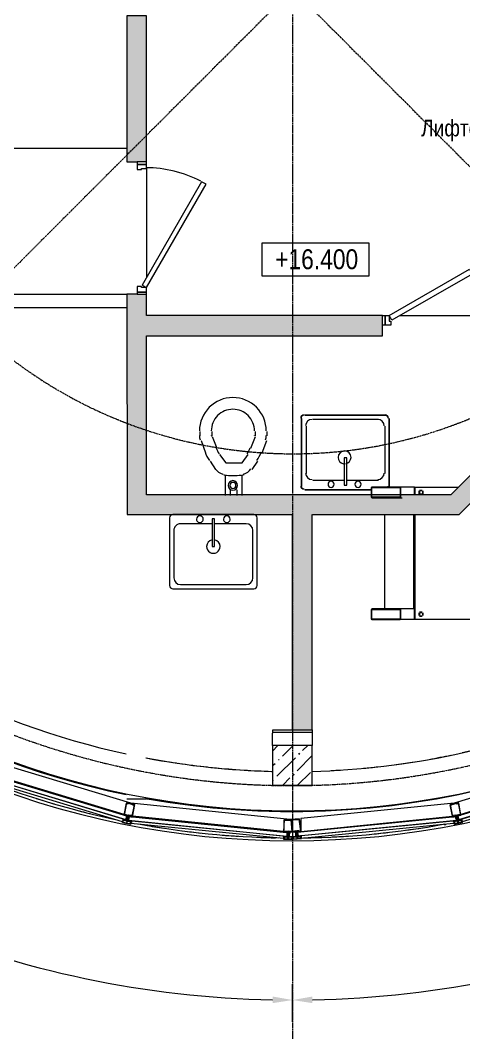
# Model space of a CAD drawing. Header units: millimetres. Extents: x 223 to 163467, y -12002 to 99672.
# Drawn here: x 95732 to 99076, y -7910 to -280 of the extents above; entities that cross this region are included whole.
import ezdxf

# ---------------------------------------------------------------- set-up
doc = ezdxf.new("R2010")
doc.units = ezdxf.units.MM
doc.linetypes.add('ADSK_Линия сетки', pattern=[21, 12, -3, 3, -3])
for name, color, linetype, lineweight in [('A-ANNO-DIMS', 7, 'Continuous', 9), ('P-SANR-FIXT', 7, 'Continuous', 5), ('S-GRID', 7, 'Continuous', 9)]:
    doc.layers.add(name, color=color, linetype=linetype, lineweight=lineweight)
for name, color, linetype in [('PDF _A-CLNG', 7, 'Continuous'), ('PDF _A-DETL', 7, 'Continuous'), ('PDF _A-DETL-GENF', 7, 'Continuous'), ('PDF _A-DOOR', 7, 'Continuous'), ('PDF _A-DOOR-FRAM', 7, 'Continuous'), ('PDF _A-FLOR', 7, 'Continuous'), ('PDF _A-GLAZ-CURT', 7, 'Continuous'), ('PDF _A-GLAZ-CWMG', 7, 'Continuous'), ('PDF _A-WALL', 7, 'Continuous'), ('PDF _A-WALL-PATT', 7, 'Continuous'), ('PDF _G-ANNO-DIMS', 7, 'Continuous'), ('PDF _I-WALL', 7, 'Continuous'), ('PDF _P-SANR-FIXT', 7, 'Continuous'), ('PDF _S-BEAM', 7, 'Continuous'), ('PDF _S-COLS', 7, 'Continuous'), ('PDF _S-FSTN', 7, 'Continuous'), ('PDF _Ограждение', 7, 'Continuous'), ('PDF _Текст', 7, 'Continuous')]:
    doc.layers.add(name, color=color, linetype=linetype)
doc.styles.add('GOST Common_I_6', font='ARIALN.TTF', dxfattribs={"height": 125})
doc.styles.add('PDF GOST Common Italic', font='ARIALN.TTF')
doc.styles.add('PDF ISOCPEUR Italic', font='ARIALN.TTF')
doc.dimstyles.new('Диагональ_-_Gost_2_5мм', dxfattribs={"dimscale": 304.8, "dimtxt": 125.714375, "dimasz": 0.492126, "dimexe": 0.393701, "dimexo": 0.246063, "dimgap": 0.287073, "dimtad": 1, "dimdec": 0, "dimzin": 0, "dimdsep": 46, "dimtxsty": 'GOST Common_I_6', "dimsah": 1, "dimcen": 0.09, "dimdle": 0.393701, "dimazin": 0, "dimtfac": 1, "dimtdec": 4, "dimtix": 1, "dimtmove": 0, "dimatfit": 3, "dimfxl": 1, "dimtvp": 1, "dimtfill": 1, "dimtolj": 1, "dimtzin": 0, "dimarcsym": 2})

# ---------------------------------------------------------------- blocks, each defined once
blk = doc.blocks.new('Раковина-Одиночная-2D - 660 x 560 мм-490963-1 этаж')
at = {"layer": 'P-SANR-FIXT'}
for p, q in [((1.7, 634.6), (1.7, 125.4)), ((1.7, 634.6), (1.7, 125.4)), ((636.3, 660), (27.1, 660)), ((636.3, 660), (27.1, 660)), ((579.1, 628.3), (84.2, 628.3)), ((661.7, 125.4), (661.7, 634.6)), ((661.7, 125.4), (661.7, 634.6)), ((33.4, 577.5), (33.4, 220.7)), ((629.9, 220.7), (629.9, 577.5)), ((341.2, 341.3), (322.2, 341.3)), ((322.2, 341.3), (322.2, 131.8)), ((341.2, 131.8), (341.2, 341.3)), ((84.2, 169.9), (322.2, 169.9)), ((341.2, 169.9), (579.1, 169.9)), ((27.1, 100), (636.3, 100)), ((27.1, 100), (636.3, 100)), ((322.2, 131.8), (341.2, 131.8))]:
    blk.add_line(p, q, dxfattribs=at)
for centre, radius, start, end in [((27.1, 634.6), 25.4, 90, 180), ((27.1, 634.6), 25.4, 90, 180), ((84.2, 577.5), 50.8, 90, 180), ((579.1, 577.5), 50.8, 0, 90), ((636.3, 634.6), 25.4, 0, 90), ((636.3, 634.6), 25.4, 0, 90), ((331.7, 341.3), 50.8, 360, 180), ((331.7, 341.3), 50.8, 180, 259.19308), ((331.7, 341.3), 50.8, 280.80692, 0), ((84.2, 220.7), 50.8, 180, 270), ((230.1, 135), 25.4, 360, 180), ((433.3, 135), 25.4, 360, 180), ((579.1, 220.7), 50.8, 270, 0), ((27.1, 125.4), 25.4, 180, 270), ((27.1, 125.4), 25.4, 180, 270), ((230.1, 135), 25.4, 180, 0), ((433.3, 135), 25.4, 180, 0), ((636.3, 125.4), 25.4, 270, 360), ((636.3, 125.4), 25.4, 270, 0)]:
    blk.add_arc(centre, radius, start, end, dxfattribs=at)
blk = doc.blocks.new('*D337')
at = {"layer": 'A-ANNO-DIMS', "color": 0, "lineweight": -2, "transparency": 16777216}
for p, q in [((94394.4, 19097.7), (94109.4, 19097.7)), ((92115.2, 13595.1), (91913.7, 13796.7))]:
    blk.add_line(p, q, dxfattribs=at)
blk.add_arc((86612.7, 19097.7), 7616.7, 316.12837, 358.87163, dxfattribs=at)
at = {"layer": 'A-ANNO-DIMS', "color": 0, "transparency": 16777216}
for points in [[(94202.9, 18947.9), (94252.9, 18947.4), (94229.4, 19097.7)], [(92121.4, 13801.4), (92085.7, 13836.4), (91998.5, 13711.8)]]:
    blk.add_solid(points, dxfattribs=at)
at = {"layer": 'Defpoints', "color": 0, "transparency": 16777216}
for p in [(86612.7, 19097.7), (94469.4, 19097.7), (93209, 15289.3), (92168.2, 13542.1)]:
    blk.add_point(p, dxfattribs=at)
at = {"layer": 'A-ANNO-DIMS', "color": 0, "transparency": 16777216, "insert": (93511, 16240.3), "char_height": 125, "width": 588.088, "attachment_point": 5, "rotation": 67.5, "style": 'GOST Common_I_6', "bg_fill": 3, "box_fill_scale": 1.1, "bg_fill_color": 256, "bg_fill_true_color": 13158600, "bg_fill_transparency": 0}
blk.add_mtext('\\A1;45.00°', dxfattribs=at)
blk = doc.blocks.new('*D338')
at = {"layer": 'A-ANNO-DIMS', "color": 0, "lineweight": -2, "transparency": 16777216}
for p, q in [((92115.2, 13595.1), (91913.7, 13796.7)), ((86612.7, 11315.9), (86612.7, 11600.9))]:
    blk.add_line(p, q, dxfattribs=at)
blk.add_arc((86612.7, 19097.7), 7616.7, 271.12837, 313.87163, dxfattribs=at)
at = {"layer": 'A-ANNO-DIMS', "color": 0, "transparency": 16777216}
for points in [[(91873.9, 13624.6), (91908.9, 13588.9), (91998.5, 13711.8)], [(86762.9, 11457.4), (86762.4, 11507.4), (86612.7, 11480.9)]]:
    blk.add_solid(points, dxfattribs=at)
at = {"layer": 'Defpoints', "color": 0, "transparency": 16777216}
for p in [(86612.7, 19097.7), (92168.2, 13542.1), (88584, 11740.4), (86612.7, 11240.9)]:
    blk.add_point(p, dxfattribs=at)
at = {"layer": 'A-ANNO-DIMS', "color": 0, "transparency": 16777216, "insert": (89470.1, 12199.3), "char_height": 125, "width": 588.088, "attachment_point": 5, "rotation": 22.5, "style": 'GOST Common_I_6', "bg_fill": 3, "box_fill_scale": 1.1, "bg_fill_color": 256, "bg_fill_true_color": 13158600, "bg_fill_transparency": 0}
blk.add_mtext('\\A1;45.00°', dxfattribs=at)
blk = doc.blocks.new('*D339')
at = {"layer": 'A-ANNO-DIMS', "color": 0, "lineweight": -2, "transparency": 16777216}
for p, q in [((78830.9, 19097.7), (79115.9, 19097.7)), ((81110.1, 13595.1), (81311.7, 13796.7))]:
    blk.add_line(p, q, dxfattribs=at)
blk.add_arc((86612.7, 19097.7), 7616.7, 181.12837, 223.87163, dxfattribs=at)
at = {"layer": 'A-ANNO-DIMS', "color": 0, "transparency": 16777216}
for points in [[(78972.4, 18947.4), (79022.4, 18947.9), (78995.9, 19097.7)], [(81139.7, 13836.4), (81104, 13801.4), (81226.8, 13711.8)]]:
    blk.add_solid(points, dxfattribs=at)
at = {"layer": 'Defpoints', "color": 0, "transparency": 16777216}
for p in [(78755.9, 19097.7), (86612.7, 19097.7), (79255.5, 17126.3), (81057.1, 13542.1)]:
    blk.add_point(p, dxfattribs=at)
at = {"layer": 'A-ANNO-DIMS', "color": 0, "transparency": 16777216, "insert": (79714.3, 16240.3), "char_height": 125, "width": 588.088, "attachment_point": 5, "rotation": 292.5, "style": 'GOST Common_I_6', "bg_fill": 3, "box_fill_scale": 1.1, "bg_fill_color": 256, "bg_fill_true_color": 13158600, "bg_fill_transparency": 0}
blk.add_mtext('\\A1;45.00°', dxfattribs=at)
blk = doc.blocks.new('*D340')
at = {"layer": 'A-ANNO-DIMS', "color": 0, "lineweight": -2, "transparency": 16777216}
for p, q in [((81110.1, 13595.1), (81311.7, 13796.7)), ((86612.7, 11315.9), (86612.7, 11600.9))]:
    blk.add_line(p, q, dxfattribs=at)
blk.add_arc((86612.7, 19097.7), 7616.7, 226.12837, 268.87163, dxfattribs=at)
at = {"layer": 'A-ANNO-DIMS', "color": 0, "transparency": 16777216}
for points in [[(81316.4, 13588.9), (81351.4, 13624.6), (81226.8, 13711.8)], [(86462.9, 11507.4), (86462.4, 11457.4), (86612.7, 11480.9)]]:
    blk.add_solid(points, dxfattribs=at)
at = {"layer": 'Defpoints', "color": 0, "transparency": 16777216}
for p in [(86612.7, 19097.7), (81057.1, 13542.1), (82804.3, 12501.4), (86612.7, 11240.9)]:
    blk.add_point(p, dxfattribs=at)
at = {"layer": 'A-ANNO-DIMS', "color": 0, "transparency": 16777216, "insert": (83755.3, 12199.3), "char_height": 125, "width": 588.088, "attachment_point": 5, "rotation": 337.5, "style": 'GOST Common_I_6', "bg_fill": 3, "box_fill_scale": 1.1, "bg_fill_color": 256, "bg_fill_true_color": 13158600, "bg_fill_transparency": 0}
blk.add_mtext('\\A1;45.00°', dxfattribs=at)
blk = doc.blocks.new('оси')
at = {"layer": 'S-GRID', "linetype": 'ADSK_Линия сетки'}
for q in [(80436.2, 12921.1), (86612.7, 8288.8), (92851.2, 12859.1)]:
    blk.add_line((86612.7, 19097.7), q, dxfattribs=at)
blk.add_arc((86612.7, 19097.7), 6000, 192.09621, 182.95219, dxfattribs=at)
at = {"layer": 'A-ANNO-DIMS'}
dim = blk.add_angular_dim_3p(base=(93209, 15289.3), center=(86612.7, 19097.7), p1=(92168.2, 13542.1), p2=(94469.4, 19097.7), dimstyle='Диагональ_-_Gost_2_5мм', override={"dimpost": '<>', "dimfxl": 6013.290219}, dxfattribs=at)
dim.commit()
dim.dimension.update_dxf_attribs({"geometry": '*D337', "text_midpoint": (93511, 16240.3)})
dim = blk.add_angular_dim_3p(base=(88584, 11740.4), center=(86612.7, 19097.7), p1=(86612.7, 11240.9), p2=(92168.2, 13542.1), dimstyle='Диагональ_-_Gost_2_5мм', override={"dimpost": '<>', "dimfxl": 6013.290219}, dxfattribs=at)
dim.commit()
dim.dimension.update_dxf_attribs({"geometry": '*D338', "text_midpoint": (89470.1, 12199.3)})
dim = blk.add_angular_dim_3p(base=(79255.5, 17126.3), center=(86612.7, 19097.7), p1=(78755.9, 19097.7), p2=(81057.1, 13542.1), dimstyle='Диагональ_-_Gost_2_5мм', override={"dimpost": '<>', "dimfxl": 6013.290219}, dxfattribs=at)
dim.commit()
dim.dimension.update_dxf_attribs({"geometry": '*D339', "text_midpoint": (79714.3, 16240.3)})
dim = blk.add_angular_dim_3p(base=(82804.3, 12501.4), center=(86612.7, 19097.7), p1=(81057.1, 13542.1), p2=(86612.7, 11240.9), dimstyle='Диагональ_-_Gost_2_5мм', override={"dimpost": '<>', "dimfxl": 6013.290219}, dxfattribs=at)
dim.commit()
dim.dimension.update_dxf_attribs({"geometry": '*D340', "text_midpoint": (83755.3, 12199.3)})
at = {"layer": 'S-GRID', "linetype": 'ADSK_Линия сетки'}
blk.add_arc((86612.7, 19097.7), 3500, 177.33151, 161.43745, dxfattribs=at)

msp = doc.modelspace()

# ---------------------------------------------------------------- hatches: boundary and pattern name
at = {"layer": 'PDF _A-WALL-PATT', "lineweight": 15, "true_color": 0xc0c0c0, "transparency": 33554559}
for points in [[(96684.5, -246), (96536.4, -246), (96536.4, -1346.6), (96684.5, -1346.6)], [(97934.2, -4005.1), (97784.2, -4005.1), (97785.2, -5626.5), (97932, -5626.5)]]:
    msp.add_hatch(color=9, dxfattribs=at).paths.add_polyline_path(points)
h = msp.add_hatch(color=9, dxfattribs=at)
h.paths.add_polyline_path([(100177, -2658.9), (99084.8, -3751.1), (99084.8, -3755.3), (99080.5, -3755.3), (98979, -3856.9), (96684.5, -3856.9), (96684.5, -2658.9), (98462.5, -2658.9), (98462.5, -2506.5), (96684.5, -2506.5), (96684.5, -2345.7), (96536.4, -2345.7), (96536.4, -4007.4), (96684.5, -4007.4), (96684.5, -4005.1), (99042.4, -4005.1), (99292.2, -3755.3), (99296.4, -3755.3), (99296.4, -3751.1), (99313.4, -3738.4), (99313.4, -3734.2), (100896.6, -2150.9), (100790.8, -2045.1), (100329.4, -2506.5), (99262.6, -2506.5), (99262.6, -2658.9)])
h.paths.add_polyline_path([(99283.7, -3751.1), (99283.7, -3755.3), (99266.8, -3772.3), (99279.5, -3755.3)], flags=16)
h.paths.add_polyline_path([(99262.6, -3738.4), (99245.6, -3751.1), (99262.6, -3734.2)], flags=16)
at = {"layer": 'PDF _S-COLS', "lineweight": 15, "transparency": 33554559}
for points in [[(97836, -5800), (97831.7, -5804.3), (97827.5, -5808.5), (97831.7, -5812.7), (97836, -5817), (97840.2, -5812.7), (97844.4, -5808.5), (97840.2, -5804.3)], [(97793.6, -5956.7), (97789.4, -5960.9), (97785.2, -5965.1), (97789.4, -5969.4), (97793.6, -5973.6), (97797.9, -5969.4), (97802.1, -5965.1), (97797.9, -5960.9)]]:
    msp.add_hatch(color=256, dxfattribs=at).paths.add_polyline_path(points)

# ---------------------------------------------------------------- linework, layer by layer
at = {"layer": 'PDF _A-CLNG', "lineweight": 15}
msp.add_lwpolyline([(98928.2, -6341.9), (98940.9, -6341.9)], dxfattribs=at)
for centre, radius, start, end in [((97779.7, -43.8), 6398.4, 252.47121, 253.72369), ((97779.5, -44.4), 6397.7, 255.00349, 256.25061), ((97778.7, -48.2), 6393.8, 257.5358, 257.92611), ((97779.3, -46.1), 6396, 260.06253, 261.31548), ((97779.9, -42.8), 6399.3, 262.59516, 263.84197), ((97779.5, -41.5), 6400.7, 275.25176, 276.4983), ((97779.8, -43.9), 6398.3, 277.78376, 279.02528), ((97779.6, -45.1), 6397.1, 265.12749, 266.37474), ((97779.6, -46.8), 6395.4, 267.65968, 268.90725), ((97779.4, -26), 6416.1, 270.79741, 271.43288), ((97779.8, -45), 6397.2, 272.719, 273.96622)]:
    msp.add_arc(centre, radius, start, end, dxfattribs=at)
at = {"layer": 'PDF _A-DETL', "lineweight": 15}
msp.add_lwpolyline([(95334.1, -1346.6), (95334.1, -2345.7), (96536.4, -2345.7)], dxfattribs=at)
msp.add_circle((97789.7, -43.1), 6197.2, dxfattribs=at)
at = {"layer": 'PDF _A-DETL-GENF', "lineweight": 15}
for points in [[(96566, -6282.6), (96578.7, -6282.6), (96595.6, -6189.5), (96532.1, -6176.8), (96515.2, -6269.9), (96532.1, -6181), (96540.6, -6181), (96540.6, -6185.2), (96544.8, -6185.2)], [(99038.2, -6303.8), (99034, -6291.1), (99029.7, -6274.1), (99034, -6274.1), (99034, -6269.9), (99038.2, -6274.1), (99042.4, -6274.1), (99055.1, -6269.9), (99038.2, -6176.8), (98974.7, -6189.5), (98991.7, -6282.6), (99004.4, -6282.6)], [(96536.4, -6181), (96536.4, -6181)], [(96544.8, -6185.2), (96544.8, -6185.2)], [(96549.1, -6181), (96578.7, -6189.5), (96578.7, -6193.7), (96587.2, -6193.7)], [(96549.1, -6185.2), (96549.1, -6185.2)], [(96587.2, -6189.5), (96591.4, -6193.7), (96574.5, -6278.4), (96570.2, -6278.4), (96570.2, -6274.1), (96549.1, -6269.9)], [(96578.7, -6189.5), (96578.7, -6189.5)], [(96587.2, -6193.7), (96587.2, -6193.7)], [(99017.1, -6269.9), (99000.1, -6274.1), (99000.1, -6278.4), (98991.7, -6278.4), (98974.7, -6193.7), (98979, -6189.5)], [(98983.2, -6193.7), (98987.4, -6193.7), (98987.4, -6189.5)], [(98983.2, -6193.7), (98983.2, -6193.7)], [(98991.7, -6189.5), (99021.3, -6181)], [(98991.7, -6189.5), (98991.7, -6189.5)], [(99021.3, -6185.2), (99025.5, -6185.2), (99029.7, -6185.2), (99029.7, -6181), (99034, -6181), (99050.9, -6269.9), (99046.7, -6269.9), (99046.7, -6265.7), (99025.5, -6269.9), (99025.5, -6274.1), (99021.3, -6274.1)], [(99021.3, -6185.2), (99021.3, -6185.2)], [(99029.7, -6181), (99029.7, -6181)], [(96506.7, -6312.2), (96502.5, -6324.9), (96506.7, -6312.2), (96506.7, -6316.5)], [(96544.8, -6316.5), (96561.8, -6316.5), (96561.8, -6320.7), (96566, -6320.7), (96561.8, -6324.9), (96561.8, -6329.2), (96566, -6324.9), (96570.2, -6324.9), (96566, -6337.6), (96502.5, -6324.9), (96519.4, -6324.9), (96536.4, -6329.2), (96549.1, -6333.4), (96566, -6333.4), (96566, -6324.9)], [(96511, -6303.8), (96506.7, -6303.8), (96506.7, -6308)], [(96506.7, -6303.8), (96506.7, -6303.8)], [(96506.7, -6308), (96506.7, -6308)], [(96506.7, -6312.2), (96506.7, -6312.2)], [(96536.4, -6295.3), (96536.4, -6303.8), (96536.4, -6312.2), (96532.1, -6312.2), (96527.9, -6312.2), (96515.2, -6308), (96515.2, -6312.2), (96511, -6312.2), (96511, -6316.5)], [(96511, -6303.8), (96511, -6303.8)], [(96511, -6308), (96511, -6308)], [(96532.1, -6308), (96511, -6308)], [(96511, -6316.5), (96511, -6316.5)], [(96527.9, -6274.1), (96532.1, -6274.1), (96532.1, -6269.9), (96540.6, -6269.9), (96523.7, -6265.7), (96523.7, -6269.9), (96515.2, -6269.9), (96523.7, -6274.1)], [(96515.2, -6312.2), (96515.2, -6312.2)], [(96523.7, -6274.1), (96523.7, -6274.1)], [(96527.9, -6269.9), (96527.9, -6269.9)], [(96527.9, -6274.1), (96527.9, -6274.1)], [(96532.1, -6269.9), (96532.1, -6269.9)], [(96532.1, -6274.1), (96532.1, -6274.1)], [(96544.8, -6312.2), (96532.1, -6308), (96532.1, -6303.8), (96532.1, -6291.1)], [(96532.1, -6291.1), (96532.1, -6291.1)], [(96532.1, -6303.8), (96536.4, -6303.8), (96540.6, -6295.3)], [(96532.1, -6308), (96532.1, -6308)], [(96536.4, -6312.2), (96544.8, -6316.5), (96532.1, -6312.2), (96532.1, -6316.5), (96540.6, -6320.7), (96532.1, -6320.7)], [(96532.1, -6316.5), (96532.1, -6316.5)], [(96536.4, -6269.9), (96536.4, -6274.1), (96536.4, -6291.1)], [(96544.8, -6269.9), (96544.8, -6274.1), (96549.1, -6274.1), (96549.1, -6291.1), (96544.8, -6291.1), (96544.8, -6295.3), (96540.6, -6295.3), (96536.4, -6295.3), (96544.8, -6299.5), (96544.8, -6295.3)], [(96540.6, -6286.8), (96536.4, -6286.8), (96540.6, -6274.1), (96544.8, -6278.4), (96544.8, -6274.1), (96544.8, -6278.4), (96549.1, -6278.4), (96549.1, -6274.1)], [(96536.4, -6303.8), (96536.4, -6303.8)], [(96536.4, -6312.2), (96536.4, -6312.2)], [(96536.4, -6316.5), (96536.4, -6316.5)], [(96536.4, -6316.5), (96536.4, -6316.5)], [(96544.8, -6299.5), (96544.8, -6308), (96540.6, -6308), (96544.8, -6295.3), (96549.1, -6269.9), (96544.8, -6269.9), (96540.6, -6295.3), (96540.6, -6291.1)], [(96540.6, -6274.1), (96540.6, -6274.1)], [(96540.6, -6274.1), (96540.6, -6274.1)], [(96540.6, -6291.1), (96540.6, -6291.1)], [(96540.6, -6308), (96540.6, -6312.2)], [(96540.6, -6316.5), (96540.6, -6320.7), (96540.6, -6316.5)], [(96540.6, -6320.7), (96540.6, -6320.7)], [(96544.8, -6308), (96549.1, -6308), (96549.1, -6295.3), (96553.3, -6278.4)], [(96549.1, -6308), (96544.8, -6312.2), (96566, -6316.5), (96570.2, -6316.5), (96570.2, -6320.7)], [(96544.8, -6308), (96544.8, -6308)], [(96544.8, -6312.2), (96544.8, -6312.2)], [(96544.8, -6316.5), (96544.8, -6316.5)], [(96549.1, -6274.1), (96549.1, -6274.1)], [(96549.1, -6278.4), (96549.1, -6278.4)], [(96549.1, -6295.3), (96549.1, -6295.3)], [(96553.3, -6274.1), (96553.3, -6274.1)], [(96566, -6278.4), (96561.8, -6278.4), (96557.5, -6278.4), (96557.5, -6274.1), (96553.3, -6274.1)], [(96553.3, -6274.1), (96553.3, -6274.1)], [(96553.3, -6278.4), (96553.3, -6278.4)], [(96557.5, -6274.1), (96557.5, -6274.1)], [(96557.5, -6278.4), (96557.5, -6278.4)], [(96561.8, -6278.4), (96561.8, -6278.4)], [(96561.8, -6278.4), (96561.8, -6278.4)], [(96561.8, -6316.5), (96561.8, -6316.5)], [(96566, -6278.4), (96566, -6278.4)], [(96566, -6278.4), (96566, -6278.4)], [(96566, -6320.7), (96566, -6320.7)], [(96566, -6320.7), (96566, -6320.7)], [(96566, -6324.9), (96566, -6324.9)], [(96570.2, -6274.1), (96570.2, -6274.1)], [(97759.8, -6426.5), (97759.8, -6418.1), (97759.8, -6413.8), (97759.8, -6396.9), (97764, -6396.9), (97768.2, -6396.9), (97772.5, -6396.9), (97785.2, -6396.9), (97785.2, -6303.8), (97721.7, -6303.8), (97717.4, -6396.9), (97730.1, -6396.9), (97734.4, -6396.9), (97738.6, -6396.9), (97747.1, -6396.9)], [(97725.9, -6392.7), (97725.9, -6396.9), (97721.7, -6396.9), (97721.7, -6308), (97725.9, -6308)], [(97725.9, -6308), (97725.9, -6308)], [(97730.1, -6308), (97734.4, -6308), (97768.2, -6308), (97776.7, -6308), (97780.9, -6308), (97780.9, -6396.9), (97776.7, -6396.9), (97776.7, -6392.7), (97755.5, -6392.7), (97755.5, -6396.9), (97751.3, -6396.9), (97751.3, -6392.7)], [(97730.1, -6308), (97730.1, -6308)], [(97734.4, -6308), (97734.4, -6308)], [(97734.4, -6308), (97734.4, -6308)], [(97768.2, -6308), (97768.2, -6308)], [(97836, -6392.7), (97848.7, -6392.7), (97836, -6299.5), (97772.5, -6303.8), (97780.9, -6396.9), (97793.6, -6396.9)], [(97810.6, -6388.4), (97789.4, -6392.7), (97789.4, -6396.9), (97785.2, -6396.9), (97776.7, -6308), (97780.9, -6308), (97789.4, -6308)], [(97776.7, -6308), (97776.7, -6308)], [(97780.9, -6308), (97780.9, -6308)], [(97789.4, -6303.8), (97823.3, -6303.8), (97831.7, -6303.8), (97827.5, -6303.8)], [(97789.4, -6308), (97789.4, -6308)], [(97789.4, -6308), (97789.4, -6308)], [(97823.3, -6303.8), (97823.3, -6303.8)], [(97831.7, -6299.5), (97836, -6299.5), (97844.4, -6388.4), (97840.2, -6392.7), (97840.2, -6388.4)], [(97831.7, -6303.8), (97831.7, -6303.8)], [(99000.1, -6316.5), (99000.1, -6320.7)], [(99000.1, -6316.5), (99000.1, -6316.5)], [(99000.1, -6320.7), (99000.1, -6320.7)], [(99000.1, -6324.9), (99000.1, -6324.9)], [(99004.4, -6278.4), (99004.4, -6278.4)], [(99004.4, -6278.4), (99004.4, -6278.4)], [(99021.3, -6299.5), (99025.5, -6308), (99029.7, -6312.2), (99025.5, -6316.5), (99021.3, -6316.5), (99008.6, -6316.5), (99008.6, -6320.7), (99004.4, -6320.7), (99004.4, -6324.9), (99008.6, -6329.2)], [(99055.1, -6308), (99034, -6308), (99025.5, -6312.2), (99004.4, -6316.5)], [(99004.4, -6316.5), (99004.4, -6316.5)], [(99004.4, -6320.7), (99004.4, -6320.7)], [(99004.4, -6324.9), (99004.4, -6329.2)], [(99008.6, -6278.4), (99008.6, -6278.4)], [(99008.6, -6278.4), (99008.6, -6278.4)], [(99008.6, -6320.7), (99008.6, -6320.7)], [(99008.6, -6329.2), (99008.6, -6329.2)], [(99021.3, -6312.2), (99021.3, -6308), (99021.3, -6295.3), (99017.1, -6295.3), (99017.1, -6278.4), (99012.8, -6278.4), (99012.8, -6274.1), (99017.1, -6274.1)], [(99012.8, -6274.1), (99012.8, -6274.1)], [(99017.1, -6274.1), (99017.1, -6274.1)], [(99021.3, -6291.1), (99017.1, -6274.1), (99017.1, -6278.4)], [(99017.1, -6274.1), (99017.1, -6274.1)], [(99017.1, -6274.1), (99017.1, -6274.1)], [(99034, -6295.3), (99034, -6303.8), (99029.7, -6295.3), (99025.5, -6269.9), (99021.3, -6269.9), (99025.5, -6295.3), (99025.5, -6291.1), (99029.7, -6295.3), (99025.5, -6295.3), (99021.3, -6299.5), (99034, -6295.3), (99029.7, -6295.3)], [(99021.3, -6278.4), (99025.5, -6274.1), (99025.5, -6278.4), (99029.7, -6274.1), (99029.7, -6286.8)], [(99021.3, -6274.1), (99021.3, -6274.1)], [(99021.3, -6278.4), (99021.3, -6278.4)], [(99021.3, -6308), (99025.5, -6308), (99025.5, -6295.3)], [(99025.5, -6269.9), (99025.5, -6269.9)], [(99025.5, -6291.1), (99025.5, -6291.1)], [(99025.5, -6308), (99025.5, -6308)], [(99025.5, -6312.2), (99025.5, -6312.2)], [(99029.7, -6269.9), (99034, -6269.9)], [(99029.7, -6274.1), (99029.7, -6274.1)], [(99029.7, -6274.1), (99029.7, -6274.1)], [(99029.7, -6312.2), (99038.2, -6312.2), (99055.1, -6308), (99055.1, -6312.2), (99059.4, -6312.2), (99059.4, -6316.5), (99063.6, -6312.2)], [(99029.7, -6312.2), (99029.7, -6312.2)], [(99029.7, -6316.5), (99029.7, -6316.5)], [(99034, -6320.7), (99029.7, -6320.7), (99029.7, -6316.5)], [(99029.7, -6320.7), (99029.7, -6320.7)], [(99034, -6269.9), (99034, -6269.9)], [(99034, -6274.1), (99034, -6274.1)], [(99034, -6291.1), (99034, -6291.1)], [(99038.2, -6308), (99038.2, -6303.8), (99034, -6303.8), (99034, -6312.2)], [(99034, -6303.8), (99034, -6303.8)], [(99034, -6308), (99034, -6308)], [(99034, -6316.5), (99034, -6316.5)], [(99034, -6316.5), (99034, -6316.5)], [(99038.2, -6274.1), (99038.2, -6274.1)], [(99038.2, -6303.8), (99038.2, -6303.8)], [(99038.2, -6312.2), (99038.2, -6312.2)], [(99042.4, -6269.9), (99042.4, -6269.9)], [(99042.4, -6274.1), (99042.4, -6274.1)], [(99046.7, -6265.7), (99046.7, -6265.7)], [(99055.1, -6308), (99055.1, -6308)], [(99055.1, -6308), (99055.1, -6308)], [(99063.6, -6308), (99063.6, -6303.8), (99059.4, -6303.8)], [(99059.4, -6308), (99059.4, -6308)], [(99059.4, -6308), (99059.4, -6308)], [(99059.4, -6308), (99059.4, -6308)], [(99063.6, -6312.2), (99063.6, -6312.2)], [(97747.1, -6392.7), (97730.1, -6392.7)], [(97730.1, -6396.9), (97730.1, -6396.9)], [(97730.1, -6396.9), (97730.1, -6396.9)], [(97734.4, -6396.9), (97734.4, -6396.9)], [(97734.4, -6396.9), (97734.4, -6396.9)], [(97738.6, -6396.9), (97738.6, -6396.9)], [(97742.8, -6396.9), (97742.8, -6396.9)], [(97742.8, -6396.9), (97742.8, -6413.8), (97747.1, -6413.8), (97747.1, -6418.1), (97742.8, -6418.1), (97742.8, -6426.5), (97747.1, -6426.5), (97747.1, -6422.3)], [(97755.5, -6422.3), (97755.5, -6426.5), (97755.5, -6418.1), (97755.5, -6392.7), (97751.3, -6388.4), (97751.3, -6392.7), (97751.3, -6418.1), (97751.3, -6413.8), (97755.5, -6418.1), (97751.3, -6418.1), (97747.1, -6422.3), (97755.5, -6422.3), (97755.5, -6418.1)], [(97747.1, -6396.9), (97747.1, -6396.9)], [(97747.1, -6409.6), (97747.1, -6396.9), (97751.3, -6396.9), (97755.5, -6396.9), (97755.5, -6409.6)], [(97747.1, -6396.9), (97747.1, -6396.9)], [(97751.3, -6396.9), (97751.3, -6396.9)], [(97755.5, -6392.7), (97755.5, -6392.7)], [(97755.5, -6396.9), (97755.5, -6396.9)], [(97759.8, -6396.9), (97759.8, -6396.9)], [(97759.8, -6396.9), (97759.8, -6396.9)], [(97759.8, -6396.9), (97759.8, -6396.9)], [(97764, -6396.9), (97764, -6396.9)], [(97764, -6396.9), (97764, -6396.9)], [(97768.2, -6396.9), (97768.2, -6396.9)], [(97768.2, -6396.9), (97768.2, -6396.9)], [(97772.5, -6396.9), (97772.5, -6396.9)], [(97772.5, -6396.9), (97772.5, -6396.9)], [(97776.7, -6392.7), (97776.7, -6392.7)], [(97793.6, -6392.7), (97797.9, -6392.7)], [(97793.6, -6396.9), (97793.6, -6396.9)], [(97793.6, -6396.9), (97793.6, -6396.9)], [(97797.9, -6396.9), (97802.1, -6396.9), (97802.1, -6392.7)], [(97797.9, -6396.9), (97797.9, -6396.9)], [(97797.9, -6396.9), (97797.9, -6396.9)], [(97823.3, -6418.1), (97823.3, -6426.5), (97819, -6426.5), (97819, -6413.8), (97814.8, -6388.4), (97810.6, -6388.4), (97814.8, -6413.8), (97814.8, -6409.6), (97810.6, -6409.6), (97810.6, -6392.7), (97802.1, -6392.7), (97806.3, -6392.7)], [(97802.1, -6392.7), (97802.1, -6392.7)], [(97802.1, -6396.9), (97802.1, -6396.9)], [(97806.3, -6392.7), (97806.3, -6392.7)], [(97810.6, -6430.8), (97810.6, -6426.5), (97810.6, -6413.8), (97806.3, -6396.9)], [(97806.3, -6396.9), (97806.3, -6396.9)], [(97819, -6396.9), (97814.8, -6396.9), (97810.6, -6396.9), (97810.6, -6392.7), (97819, -6392.7), (97823.3, -6409.6), (97819, -6409.6), (97819, -6413.8), (97814.8, -6413.8), (97810.6, -6418.1), (97823.3, -6418.1), (97819, -6413.8)], [(97810.6, -6392.7), (97810.6, -6392.7)], [(97810.6, -6392.7), (97810.6, -6392.7)], [(97810.6, -6392.7), (97810.6, -6392.7)], [(97810.6, -6396.9), (97810.6, -6396.9)], [(97814.8, -6396.9), (97814.8, -6396.9)], [(97831.7, -6388.4), (97836, -6388.4), (97819, -6388.4)], [(97819, -6388.4), (97819, -6388.4)], [(97819, -6392.7), (97827.5, -6392.7), (97831.7, -6392.7)], [(97819, -6392.7), (97819, -6392.7)], [(97819, -6392.7), (97819, -6392.7)], [(97823.3, -6392.7), (97823.3, -6392.7)], [(97823.3, -6426.5), (97827.5, -6422.3), (97823.3, -6413.8), (97823.3, -6409.6), (97823.3, -6392.7)], [(97827.5, -6392.7), (97827.5, -6392.7)], [(97831.7, -6392.7), (97831.7, -6392.7)], [(97836, -6388.4), (97836, -6388.4)], [(97836, -6392.7), (97836, -6392.7)], [(97717.4, -6435), (97717.4, -6439.2)], [(97717.4, -6443.5), (97717.4, -6451.9), (97785.2, -6451.9), (97768.2, -6451.9), (97751.3, -6451.9), (97734.4, -6451.9), (97721.7, -6451.9), (97721.7, -6443.5), (97725.9, -6447.7), (97725.9, -6443.5), (97725.9, -6439.2), (97721.7, -6439.2)], [(97721.7, -6435), (97721.7, -6435)], [(97721.7, -6435), (97721.7, -6435)], [(97721.7, -6439.2), (97721.7, -6439.2)], [(97721.7, -6439.2), (97721.7, -6439.2)], [(97721.7, -6439.2), (97721.7, -6439.2)], [(97721.7, -6443.5), (97721.7, -6443.5)], [(97721.7, -6443.5), (97721.7, -6443.5)], [(97725.9, -6435), (97725.9, -6435)], [(97725.9, -6435), (97725.9, -6435)], [(97747.1, -6435), (97725.9, -6435)], [(97725.9, -6439.2), (97725.9, -6439.2)], [(97725.9, -6447.7), (97725.9, -6447.7)], [(97730.1, -6439.2), (97730.1, -6435), (97742.8, -6435)], [(97751.3, -6426.5), (97751.3, -6435), (97742.8, -6435), (97742.8, -6426.5)], [(97742.8, -6435), (97742.8, -6435)], [(97747.1, -6426.5), (97747.1, -6430.8), (97747.1, -6426.5), (97747.1, -6430.8), (97747.1, -6426.5), (97751.3, -6426.5), (97751.3, -6418.1)], [(97755.5, -6435), (97747.1, -6435), (97747.1, -6439.2), (97759.8, -6439.2), (97759.8, -6435), (97759.8, -6426.5), (97755.5, -6426.5), (97755.5, -6430.8), (97755.5, -6426.5), (97755.5, -6435), (97776.7, -6435)], [(97747.1, -6426.5), (97747.1, -6426.5)], [(97747.1, -6435), (97747.1, -6435)], [(97747.1, -6443.5), (97755.5, -6443.5), (97747.1, -6443.5), (97747.1, -6439.2)], [(97747.1, -6439.2), (97747.1, -6439.2)], [(97751.3, -6413.8), (97751.3, -6413.8)], [(97751.3, -6435), (97759.8, -6435), (97776.7, -6435), (97776.7, -6439.2), (97780.9, -6439.2), (97780.9, -6443.5), (97776.7, -6447.7)], [(97751.3, -6435), (97751.3, -6435)], [(97751.3, -6439.2), (97751.3, -6439.2)], [(97751.3, -6443.5), (97751.3, -6439.2)], [(97755.5, -6426.5), (97755.5, -6426.5)], [(97755.5, -6435), (97755.5, -6435)], [(97755.5, -6439.2), (97755.5, -6443.5), (97755.5, -6439.2)], [(97759.8, -6413.8), (97759.8, -6413.8)], [(97759.8, -6418.1), (97759.8, -6418.1)], [(97759.8, -6426.5), (97759.8, -6426.5)], [(97759.8, -6430.8), (97759.8, -6426.5), (97759.8, -6430.8)], [(97759.8, -6435), (97759.8, -6435)], [(97776.7, -6439.2), (97780.9, -6439.2), (97785.2, -6439.2), (97785.2, -6435), (97780.9, -6435)], [(97776.7, -6435), (97776.7, -6435)], [(97776.7, -6435), (97776.7, -6435)], [(97780.9, -6435), (97780.9, -6435)], [(97780.9, -6435), (97780.9, -6435)], [(97780.9, -6439.2), (97780.9, -6439.2)], [(97780.9, -6447.7), (97780.9, -6443.5), (97785.2, -6443.5), (97789.4, -6451.9), (97789.4, -6443.5), (97793.6, -6447.7)], [(97789.4, -6435), (97785.2, -6435), (97785.2, -6439.2)], [(97785.2, -6435), (97785.2, -6435)], [(97785.2, -6443.5), (97785.2, -6451.9), (97785.2, -6443.5)], [(97814.8, -6430.8), (97793.6, -6435), (97789.4, -6439.2)], [(97789.4, -6435), (97789.4, -6435)], [(97789.4, -6435), (97789.4, -6435)], [(97789.4, -6439.2), (97789.4, -6439.2)], [(97789.4, -6439.2), (97789.4, -6439.2)], [(97789.4, -6443.5), (97789.4, -6443.5)], [(97793.6, -6435), (97793.6, -6435)], [(97793.6, -6435), (97793.6, -6435)], [(97793.6, -6439.2), (97793.6, -6439.2)], [(97793.6, -6443.5), (97793.6, -6439.2)], [(97793.6, -6443.5), (97793.6, -6443.5)], [(97793.6, -6447.7), (97793.6, -6447.7)], [(97797.9, -6439.2), (97797.9, -6435), (97810.6, -6435)], [(97810.6, -6426.5), (97814.8, -6426.5), (97814.8, -6413.8)], [(97810.6, -6418.1), (97814.8, -6426.5), (97814.8, -6430.8), (97823.3, -6430.8), (97844.4, -6426.5)], [(97823.3, -6435), (97810.6, -6435), (97819, -6435), (97827.5, -6435), (97827.5, -6430.8), (97840.2, -6430.8)], [(97810.6, -6435), (97810.6, -6435)], [(97814.8, -6426.5), (97814.8, -6426.5)], [(97814.8, -6430.8), (97814.8, -6430.8)], [(97814.8, -6439.2), (97814.8, -6439.2)], [(97819, -6426.5), (97819, -6430.8)], [(97819, -6435), (97819, -6435)], [(97819, -6435), (97819, -6435)], [(97823.3, -6409.6), (97823.3, -6409.6)], [(97823.3, -6413.8), (97823.3, -6413.8)], [(97823.3, -6426.5), (97823.3, -6426.5)], [(97823.3, -6430.8), (97823.3, -6430.8)], [(97827.5, -6422.3), (97827.5, -6430.8)], [(97840.2, -6430.8), (97840.2, -6430.8)], [(97844.4, -6426.5), (97844.4, -6426.5)], [(97844.4, -6430.8), (97844.4, -6430.8)], [(97844.4, -6430.8), (97844.4, -6430.8)], [(97848.7, -6430.8), (97844.4, -6430.8)], [(97844.4, -6435), (97848.7, -6439.2), (97844.4, -6439.2)], [(97848.7, -6426.5), (97848.7, -6426.5)], [(97848.7, -6430.8), (97848.7, -6430.8)], [(97848.7, -6430.8), (97848.7, -6430.8)], [(97848.7, -6435), (97848.7, -6435)], [(97848.7, -6439.2), (97848.7, -6435), (97852.9, -6447.7), (97852.9, -6435)], [(97852.9, -6430.8), (97852.9, -6426.5)]]:
    msp.add_lwpolyline(points, dxfattribs=at)
for points in [[(99067.8, -6324.9), (99063.6, -6312.2), (99063.6, -6324.9), (99050.9, -6324.9), (99034, -6329.2), (99017.1, -6333.4), (99004.4, -6333.4), (99000.1, -6324.9), (99004.4, -6337.6)], [(99025.5, -6316.5), (99025.5, -6320.7), (99038.2, -6316.5), (99038.2, -6312.2)], [(97852.9, -6447.7), (97836, -6447.7), (97819, -6447.7), (97806.3, -6451.9), (97789.4, -6451.9)], [(97814.8, -6435), (97814.8, -6439.2), (97823.3, -6439.2), (97823.3, -6435), (97823.3, -6439.2), (97814.8, -6439.2)]]:
    msp.add_lwpolyline(points, close=True, dxfattribs=at)
at = {"layer": 'PDF _A-DOOR', "lineweight": 15}
for points in [[(96612.6, -1367.8), (96684.5, -1367.8), (96684.5, -1346.6), (96612.6, -1346.6)], [(97133.2, -1515.9), (97099.4, -1499), (96650.7, -2277.9), (96684.5, -2294.9)], [(99139.8, -2193.3), (98534.5, -2540.4), (98513.3, -2506.5), (99118.6, -2155.2)], [(96612.6, -2328.7), (96612.6, -2345.7), (96684.5, -2345.7), (96684.5, -2328.7)], [(98462.5, -2578.5), (98462.5, -2506.5), (98483.7, -2506.5), (98483.7, -2578.5)]]:
    msp.add_lwpolyline(points, close=True, dxfattribs=at)
msp.add_arc((96679.1, -2291.5), 899.6, 62.55615, 90, dxfattribs=at)
at = {"layer": 'PDF _A-DOOR-FRAM', "lineweight": 15}
for points in [[(96612.6, -1367.8), (96612.6, -1405.9), (96646.4, -1405.9), (96646.4, -1397.4), (96684.5, -1397.4), (96684.5, -1367.8)], [(96612.6, -2328.7), (96684.5, -2328.7), (96684.5, -2294.9), (96646.4, -2294.9), (96646.4, -2286.4), (96612.6, -2286.4)], [(98483.7, -2506.5), (98513.3, -2506.5), (98513.3, -2548.9), (98526, -2548.9), (98526, -2578.5), (98483.7, -2578.5)]]:
    msp.add_lwpolyline(points, close=True, dxfattribs=at)
at = {"layer": 'PDF _A-FLOR', "lineweight": 15}
msp.add_lwpolyline([(101363.2, 5283, 0.600453), (91360, -43.6, 1), (104199.5, -43.6, 0.247585), (101404.5, 5255)], format="xyb", dxfattribs=at)
for points in [[(96536.4, -2447.3), (95334.1, -2447.3), (95334.1, -1245), (96536.4, -1245)], [(96684.5, -1397.4), (96684.5, -2218.7)], [(98593.7, -2506.5), (99216, -2506.5)], [(97637, -5651.9), (97637, -5626.5), (97933.3, -5626.5), (97933.3, -5651.9)]]:
    msp.add_lwpolyline(points, dxfattribs=at)
for centre, radius, start, end in [((97771.3, -18.3), 5924.3, 282.61218, 284.43047), ((97788.1, -18.6), 5924, 259.22232, 261.48017), ((97771.3, -17.9), 5924.8, 277.71231, 279.06905), ((97771.3, -18.4), 5924.2, 280.14574, 281.76081), ((97788.1, -18.8), 5923.8, 261.59541, 263.75996), ((97788.2, -17.9), 5924.7, 264.01249, 266.0888), ((97788.2, -18.6), 5924, 266.43493, 268.44557), ((97770.8, -10.2), 5932.4, 272.95015, 273.64135), ((97771.4, -19), 5923.6, 275.31716, 276.3665)]:
    msp.add_arc(centre, radius, start, end, dxfattribs=at)
at = {"layer": 'PDF _A-GLAZ-CURT', "lineweight": 15}
for points in [[(95351, -5948.2), (96527.9, -6303.8), (96536.4, -6278.4), (95359.5, -5922.8)], [(99038.2, -6303.8), (100219.3, -5948.2), (100210.8, -5922.8), (99029.7, -6278.4)], [(96549.1, -6308), (97759.8, -6430.8), (97764, -6405.4), (96553.3, -6282.6)], [(97827.5, -6426.5), (99021.3, -6308), (99017.1, -6282.6), (97823.3, -6401.1)]]:
    msp.add_lwpolyline(points, close=True, dxfattribs=at)
at = {"layer": 'PDF _A-GLAZ-CWMG', "lineweight": 15}
for points in [[(102196.2, -4483.5), (101260.7, -5249.7), (100177, -5825.4), (99004.4, -6181), (97848.7, -6295.3), (97848.7, -6392.7), (98991.7, -6278.4)], [(97768.2, -6303.8), (96566, -6181), (95389.1, -5825.4), (94309.7, -5249.7), (93412.2, -4513.1), (93344.5, -4580.8), (94229.2, -5309)], [(96532.1, -6308), (95346.8, -5948.2)], [(96515.2, -6265.7), (95384.9, -5922.8)], [(100219.3, -5948.2), (99038.2, -6308)], [(100185.4, -5922.8), (99055.1, -6265.7)], [(96502.5, -6320.7), (95363.7, -5977.8)], [(100206.6, -5977.8), (99063.6, -6320.7)], [(96536.4, -6329.2), (96532.1, -6329.2)], [(96536.4, -6329.2), (96536.4, -6329.2)], [(97742.8, -6430.8), (96549.1, -6312.2)], [(97717.4, -6392.7), (96578.7, -6278.4)], [(99021.3, -6312.2), (97852.9, -6426.5)], [(99034, -6329.2), (99034, -6329.2)], [(99038.2, -6329.2), (99034, -6329.2)], [(97717.4, -6447.7), (96566, -6333.4)], [(97764, -6396.9), (97764, -6405.4)], [(97764, -6396.9), (97764, -6396.9)], [(97848.7, -6392.7), (97848.7, -6396.9)], [(99000.1, -6333.4), (97852.9, -6447.7)], [(97759.8, -6430.8), (97759.8, -6430.8)], [(97848.7, -6422.3), (97848.7, -6426.5)]]:
    msp.add_lwpolyline(points, dxfattribs=at)
for points in [[(96506.7, -6303.8), (96502.5, -6324.9), (96566, -6337.6), (96570.2, -6316.5), (96549.1, -6312.2), (96553.3, -6278.4), (96578.7, -6282.6), (96595.6, -6189.5), (96532.1, -6176.8), (96515.2, -6269.9), (96536.4, -6274.1), (96527.9, -6308)], [(99000.1, -6316.5), (99004.4, -6337.6), (99067.8, -6324.9), (99063.6, -6303.8), (99038.2, -6308), (99034, -6274.1), (99055.1, -6269.9), (99038.2, -6176.8), (98974.7, -6189.5), (98991.7, -6282.6), (99017.1, -6278.4), (99021.3, -6312.2)], [(97717.4, -6435), (97717.4, -6451.9), (97785.2, -6451.9), (97785.2, -6435), (97759.8, -6435), (97759.8, -6396.9), (97785.2, -6396.9), (97785.2, -6303.8), (97721.7, -6303.8), (97717.4, -6396.9), (97742.8, -6396.9), (97742.8, -6435)], [(97789.4, -6451.9), (97852.9, -6447.7), (97852.9, -6426.5), (97827.5, -6430.8), (97823.3, -6396.9), (97848.7, -6392.7), (97836, -6299.5), (97772.5, -6303.8), (97780.9, -6396.9), (97806.3, -6396.9), (97810.6, -6430.8), (97785.2, -6435)]]:
    msp.add_lwpolyline(points, close=True, dxfattribs=at)
at = {"layer": 'PDF _A-WALL', "lineweight": 15}
for p, q in [((99042.4, -4005.1), (100896.6, -2150.9)), ((96612.6, -2345.7), (96536.4, -2345.7)), ((96536.4, -2345.7), (96537.2, -4005.1)), ((96537.2, -4005.1), (97785.8, -4005.1)), ((97934.9, -4005.1), (99042.4, -4005.1)), ((96536.4, -6147.1), (96684.5, -6147.1))]:
    msp.add_line(p, q, dxfattribs=at)
for points in [[(96684.5, -1346.6), (96684.5, -246), (96536.4, -246), (96536.4, -1346.6), (96612.6, -1346.6)], [(98462.5, -2506.5), (96684.5, -2506.5), (96684.5, -2345.7)], [(99262.6, -2578.5), (99262.6, -2658.9), (100181.2, -2658.9), (98979, -3856.9), (96684.5, -3856.9), (96684.5, -2658.9), (98462.5, -2658.9), (98462.5, -2578.5)], [(97785.2, -5626.5), (97784.2, -4005.1)], [(97932, -5626.5), (97934.2, -4005.1)]]:
    msp.add_lwpolyline(points, dxfattribs=at)
at = {"layer": 'PDF _G-ANNO-DIMS', "lineweight": 15}
msp.add_lwpolyline([(98360.4, -1958.5), (98360.4, -2208.3), (97555.6, -2208.3), (97555.6, -1958.5)], close=True, dxfattribs=at)
at = {"layer": 'PDF _I-WALL', "lineweight": 15}
msp.add_lwpolyline([(96674.8, -6143.9, 0.467725), (103979.4, -43.6, 0.246441), (101302.3, 5058.1, -0.246441), (103979.4, -43.6, -0.467579), (96677.7, -6144.5)], format="xyb", dxfattribs=at)
msp.add_lwpolyline([(91581.9, -193.3, 0.349124), (96529.5, -6115.8, -0.349124)], format="xyb", close=True, dxfattribs=at)
msp.add_lwpolyline([(97785.2, -6447.7), (97785.2, -6447.7)], dxfattribs=at)
for centre, radius, start, end in [((97779.8, -43.6), 5899.1, 226.45568, 257.76672), ((97779.8, -43.6), 5899.1, 271.45569, 313.54432), ((97779.8, -43.5), 5899.1, 259.2499, 268.54427), ((97779.7, -43.6), 6398.6, 248.30749, 257.89311), ((97779.8, -43.6), 6398.6, 259.57948, 269.08813), ((97779.8, -43.6), 6398.6, 270.83493, 280.39308)]:
    msp.add_arc(centre, radius, start, end, dxfattribs=at)
at = {"layer": 'PDF _P-SANR-FIXT', "lineweight": 15}
for points in [[(97587.1, -3375.3, 0.414214), (97335.2, -3123.4, 0.414214), (97083.4, -3375.3)], [(97498.2, -3375.3, 0.414214), (97335.2, -3212.3, 0.414214), (97172.3, -3375.3)], [(98186.8, -3622.1, 0.359997), (98226.4, -3574.3, 1), (98129, -3574.3, 0.359997), (98168.6, -3622.1)], [(98505.3, -3795.1, 0.053813), (98505.8, -3790.2, -0.059103), (98505.3, -3795.1)]]:
    msp.add_lwpolyline(points, format="xyb", dxfattribs=at)
for points in [[(97872.9, -3254.6, 0.414214), (97849.6, -3277.9, -0.414214)], [(98505.8, -3277.9, 0.414214), (98482.5, -3254.6, -0.414214)], [(97299.3, -3785.9, 1), (97371.2, -3785.9, 1)], [(97312, -3785.9, 1), (97358.5, -3785.9, 1)], [(97849.6, -3790.2, 0.414214), (97872.9, -3813.4, -0.414214)], [(98099.4, -3777.5, 1), (98052.8, -3777.5, 1)], [(98302.6, -3777.5, 1), (98256, -3777.5, 1)]]:
    msp.add_lwpolyline(points, format="xyb", close=True, dxfattribs=at)
for points in [[(97878.3, -3255.8), (98487.9, -3255.8)], [(97852.9, -3793.4), (97852.9, -3281.2)], [(98513.3, -3281.2), (98513.3, -3793.4)], [(98195.8, -3577.6), (98174.6, -3577.6), (98174.6, -3785), (98195.8, -3785)], [(98377.8, -3818.8), (97878.3, -3818.8)]]:
    msp.add_lwpolyline(points, close=True, dxfattribs=at)
for points in [[(97886.8, -3340.5), (97886.8, -3696.1)], [(98432.9, -3289.7), (97937.6, -3289.7)], [(98483.7, -3696.1), (98483.7, -3340.5)], [(97086.7, -3378.6), (97086.7, -3412.5)], [(97175.6, -3378.6), (97175.6, -3412.5)], [(97179.8, -3416.7), (97213.7, -3505.6)], [(97471.9, -3505.6), (97505.8, -3416.7)], [(97505.8, -3412.5), (97505.8, -3378.6)], [(97594.7, -3412.5), (97594.7, -3378.6)], [(97095.1, -3446.3), (97129, -3539.5)], [(97556.6, -3539.5), (97590.4, -3446.3)], [(97234.8, -3552.2), (97281.4, -3615.7), (97404.2, -3615.7), (97450.7, -3552.2)], [(97162.9, -3603), (97205.2, -3666.5)], [(97480.4, -3666.5), (97522.7, -3603)], [(97264.5, -3704.6), (97277.2, -3708.8), (97277.2, -3861.2)], [(97404.2, -3861.2), (97404.2, -3708.8), (97421.1, -3704.6)], [(97937.6, -3746.9), (98174.6, -3746.9)], [(98195.8, -3746.9), (98432.9, -3746.9)], [(97315.3, -3818.8), (97315.3, -3861.2)], [(97366.1, -3818.8), (97366.1, -3861.2)]]:
    msp.add_lwpolyline(points, dxfattribs=at)
for centre, radius, start, end in [((97932.2, -3337.2), 48.7, 90.00003, 179.99997), ((98427.5, -3337.2), 48.7, 0, 89.99997), ((97182.8, -3409.2), 99.5, 180, 200.00064), ((97182.8, -3409.2), 10.6, 180.00004, 200.00078), ((97487.6, -3409.2), 10.6, 339.99922, 359.99996), ((97487.6, -3409.2), 99.5, 339.99936, 360), ((97386, -3438.8), 188.4, 200.00062, 215.00237), ((97288.7, -3438.8), 188.4, 324.99763, 339.99938), ((97386, -3438.8), 277.3, 200.00068, 215.00239), ((97288.7, -3438.8), 277.3, 324.99761, 339.99932), ((97284.4, -3603.9), 99.5, 215.00246, 254.9982), ((97390.3, -3603.9), 99.5, 285.0018, 324.99754), ((97335.2, -3239.8), 472, 262.25467, 277.74533), ((97932.2, -3692.8), 48.7, 180.00003, 269.99997), ((98427.5, -3692.8), 48.7, 270.00003, 359.99997)]:
    msp.add_arc(centre, radius, start, end, dxfattribs=at)
at = {"layer": 'PDF _S-BEAM', "lineweight": 15}
for points in [[(98589.5, -3878.1), (98593.7, -3878.1), (98598, -3878.1), (98598, -3873.9), (98602.2, -3873.9), (98602.2, -3869.6), (98602.2, -3806.1), (98602.2, -3801.9), (98598, -3797.7), (98593.7, -3797.7), (98589.5, -3797.7), (98386.3, -3797.7), (98382.1, -3797.7), (98377.8, -3801.9), (98377.8, -3806.1), (98377.8, -3869.6), (98377.8, -3873.9), (98382.1, -3873.9), (98382.1, -3878.1), (98386.3, -3878.1)], [(98598, -3806.1), (98598, -3869.6), (98593.7, -3873.9), (98589.5, -3873.9), (98386.3, -3873.9), (98382.1, -3869.6), (98382.1, -3806.1), (98382.1, -3801.9), (98386.3, -3801.9), (98589.5, -3801.9), (98593.7, -3801.9), (98598, -3801.9)], [(98763.1, -3823.1), (98741.9, -3823.1)], [(98602.2, -4724.8), (98602.2, -4720.5), (98598, -4720.5), (98598, -4716.3), (98593.7, -4716.3), (98589.5, -4716.3), (98386.3, -4716.3), (98382.1, -4716.3), (98382.1, -4720.5), (98377.8, -4720.5), (98377.8, -4724.8), (98377.8, -4788.3), (98377.8, -4792.5), (98382.1, -4796.7), (98386.3, -4796.7), (98589.5, -4796.7), (98593.7, -4796.7), (98598, -4796.7), (98602.2, -4792.5), (98602.2, -4788.3)], [(98598, -4724.8), (98598, -4788.3), (98598, -4792.5), (98593.7, -4792.5), (98589.5, -4792.5), (98386.3, -4792.5), (98382.1, -4792.5), (98382.1, -4788.3), (98382.1, -4724.8), (98382.1, -4720.5), (98386.3, -4720.5), (98589.5, -4720.5), (98593.7, -4720.5), (98598, -4720.5)], [(98741.9, -4771.3), (98763.1, -4771.3)]]:
    msp.add_lwpolyline(points, close=True, dxfattribs=at)
for points in [[(98708, -3856.9), (98708, -3801.9), (98703.8, -3801.9), (98703.8, -3797.7), (98703.8, -3856.9), (98703.8, -3806.1), (98703.8, -3801.9), (98703.8, -3797.7), (98589.5, -3797.7)], [(98589.5, -3878.1), (98610.7, -3878.1)], [(98737.7, -3827.3), (98737.7, -3848.5)], [(98741.9, -3827.3), (98741.9, -3827.3)], [(98741.9, -3827.3), (98741.9, -3848.5), (98763.1, -3848.5)], [(98741.9, -3848.5), (98741.9, -3848.5)], [(98741.9, -3852.7), (98763.1, -3852.7)], [(98763.1, -3827.3), (98763.1, -3827.3)], [(98763.1, -3827.3), (98763.1, -3827.3)], [(98763.1, -3848.5), (98763.1, -3848.5)], [(98767.3, -3848.5), (98767.3, -3827.3), (98767.3, -3848.5)], [(98703.8, -4005.1), (98703.8, -4796.7), (98703.8, -4792.5), (98708, -4792.5), (98703.8, -4792.5), (98703.8, -4796.7), (98589.5, -4796.7)], [(98708, -4005.1), (98708, -4792.5), (99575.8, -4792.5), (99580.1, -4796.7), (98703.8, -4796.7), (98703.8, -4792.5), (98703.8, -4788.3), (98703.8, -4724.8), (98703.8, -4720.5), (98703.8, -4716.3), (98589.5, -4716.3)], [(98737.7, -4745.9), (98737.7, -4767.1)], [(98763.1, -4741.7), (98741.9, -4741.7)], [(98741.9, -4745.9), (98741.9, -4745.9)], [(98763.1, -4745.9), (98741.9, -4745.9), (98741.9, -4767.1)], [(98741.9, -4767.1), (98741.9, -4767.1)], [(98763.1, -4745.9), (98763.1, -4745.9)], [(98763.1, -4767.1), (98763.1, -4767.1)], [(98763.1, -4767.1), (98763.1, -4767.1)], [(98767.3, -4767.1), (98767.3, -4745.9), (98767.3, -4767.1)]]:
    msp.add_lwpolyline(points, dxfattribs=at)
at = {"layer": 'PDF _S-COLS', "lineweight": 15}
for points in [[(97933.3, -5630.7), (97637, -5630.7)], [(97632.8, -5745), (97632.8, -5651.9)], [(97933.3, -5647.6), (97637, -5647.6)], [(97933.3, -5651.9), (97933.3, -5745)], [(97632.8, -5787.3), (97675.1, -5745)], [(97709, -5825.4), (97789.4, -5745)], [(97861.4, -5783.1), (97899.5, -5745)], [(97666.6, -5977.8), (97806.3, -5838.1)], [(97679.3, -5850.8), (97683.6, -5850.8)], [(97819, -5935.5), (97933.3, -5821.2)], [(97632.8, -5897.4), (97653.9, -5880.5)], [(97823.3, -6045.5), (97920.6, -5948.2)], [(97637, -6007.5), (97641.2, -6003.2)], [(97713.2, -6045.5), (97764, -5990.5)]]:
    msp.add_lwpolyline(points, dxfattribs=at)
msp.add_lwpolyline([(97933.3, -6045.5), (97933.3, -5745), (97632.8, -5745), (97632.8, -6045.5)], close=True, dxfattribs=at)
at = {"layer": 'PDF _S-FSTN', "lineweight": 15}
for points in [[(98708, -4005.1), (98708, -4792.5), (99575.8, -4792.5), (99969.5, -4398.8), (99309.1, -3738.4)], [(99034, -3801.9), (98708, -3801.9), (98708, -3856.9)], [(98479.4, -4005.1), (98479.4, -4712.1), (98699.6, -4712.1), (98699.6, -4005.1)]]:
    msp.add_lwpolyline(points, dxfattribs=at)
at = {"layer": 'PDF _Ограждение', "lineweight": 15}
msp.add_lwpolyline([(95782.8, -8022.5, -0.1985), (92201.5, -6532.4, -0.198841), (89788.5, -698.9), (89788.5, 604.9, -0.198833), (92201.5, 6438.4, -0.198246), (95787.1, 7928.5), (99779, 7928.5, -0.198719), (103364.6, 6438.4, -0.198841), (105777.6, 604.9), (105777.6, -698.9, -0.198833), (103364.6, -6532.4, -0.19907), (99779, -8022.5), (99482.7, -8022.5)], format="xyb", dxfattribs=at)

# ---------------------------------------------------------------- block references
at = {"layer": 'P-SANR-FIXT', "lineweight": 15, "rotation": 180}
msp.add_blockref('Раковина-Одиночная-2D - 660 x 560 мм-490963-1 этаж', (97520, -3905.1), dxfattribs=at)

# ---------------------------------------------------------------- texts
at = {"layer": 'PDF _Текст', "lineweight": 15, "attachment_point": 4}
for s, insert, char_height, style in [('Лифтовый холл', (98755.7, -1111.5), 124.999, 'PDF ISOCPEUR Italic'), ('+16.400', (97654.2, -2082.4), 150, 'PDF GOST Common Italic')]:
    msp.add_mtext(s, dxfattribs=dict(at, insert=insert, char_height=char_height, style=style))

# ---------------------------------------------------------------- next in the draw order: block references
at = {"lineweight": 15}
msp.add_blockref('оси', (11172.5, -19144.7), dxfattribs=at)

doc.saveas('drawing.dxf')
